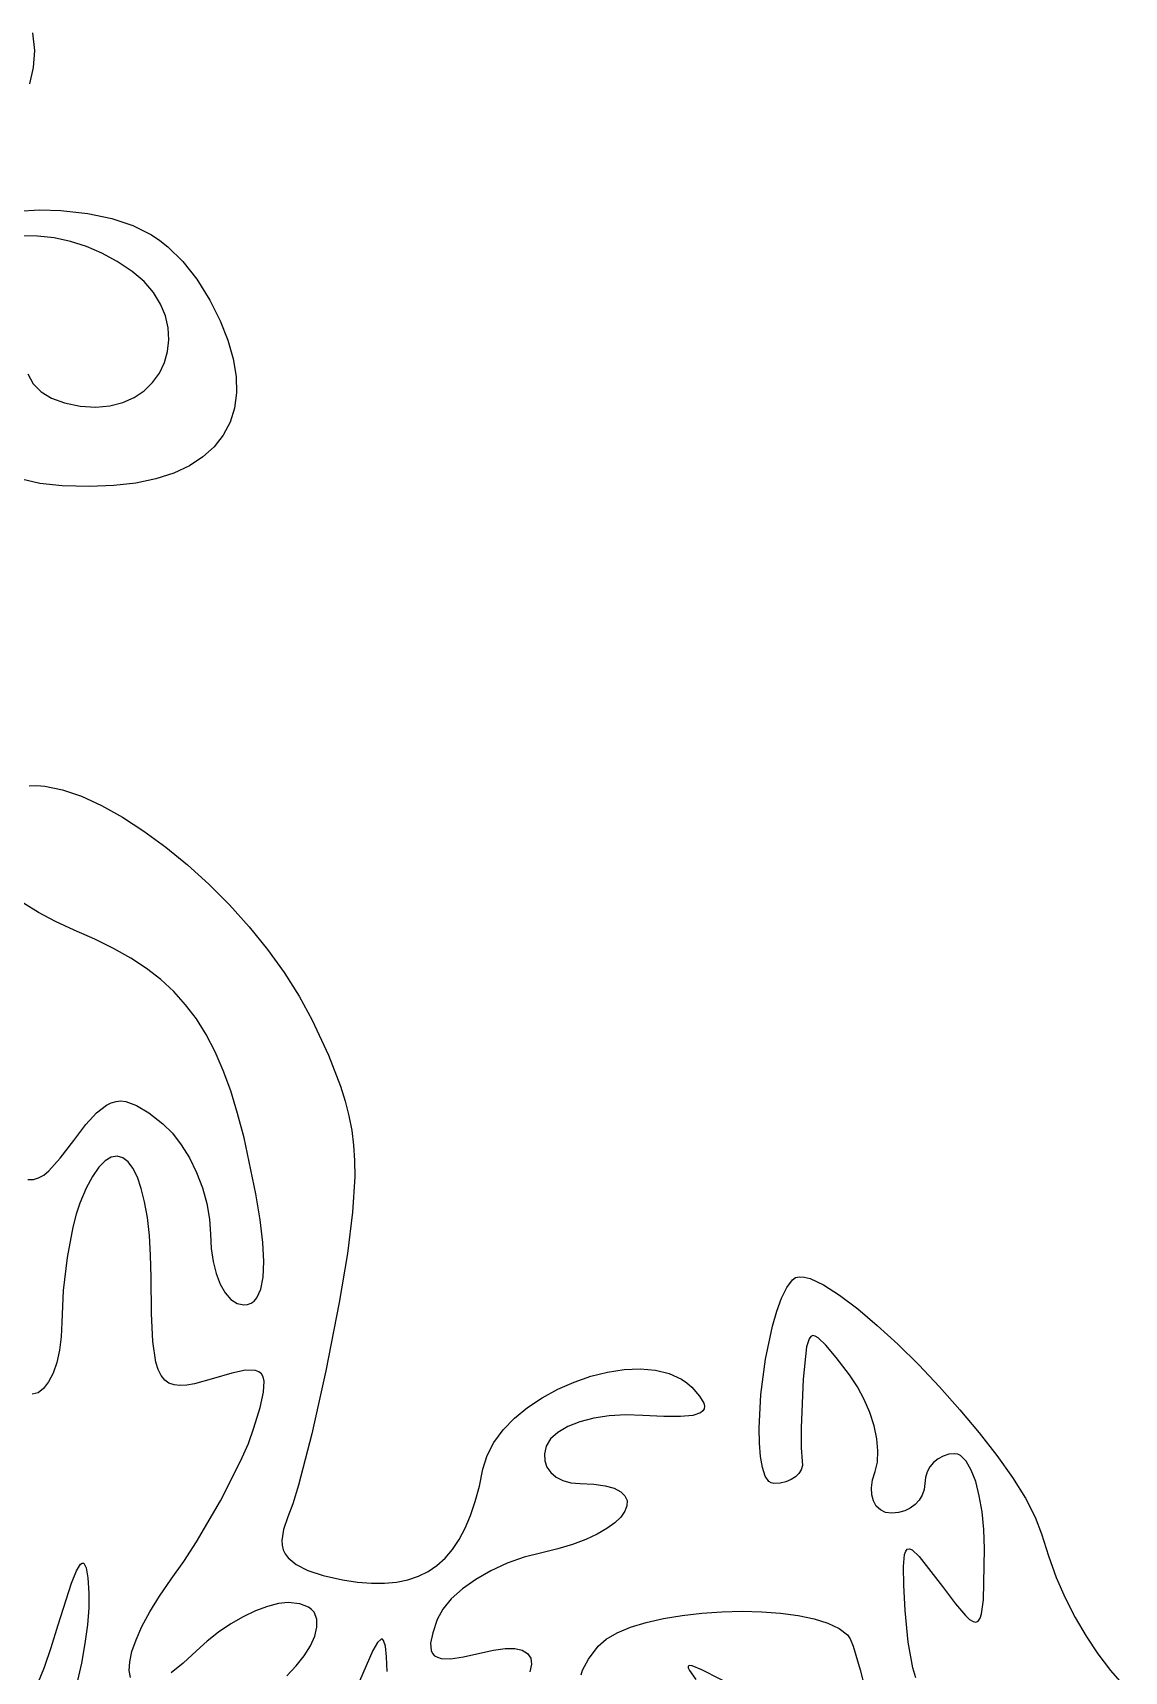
# Model space of a CAD drawing. Header units: millimetres. Extents: x -3.08 to 4.09, y 0 to 4.57.
# Drawn here: x 0.678 to 1.085, y 3.808 to 4.419 of the extents above; entities that cross this region are included whole.
import ezdxf

# ---------------------------------------------------------------- set-up
doc = ezdxf.new("R2010")
doc.units = ezdxf.units.MM

msp = doc.modelspace()

# ---------------------------------------------------------------- linework, layer by layer
at = {"flags": 128}
for points in [[(0.677903, 4.419398), (0.678568, 4.412792), (0.678176, 4.406429), (0.676763, 4.400359)], [(0.672228, 4.352782), (0.680656, 4.353314), (0.688475, 4.353104), (0.698577, 4.35193), (0.707472, 4.350076), (0.715314, 4.34745), (0.722253, 4.343962), (0.725432, 4.341865), (0.728443, 4.339519), (0.734034, 4.33403), (0.739179, 4.327403), (0.744031, 4.319548), (0.747907, 4.311908), (0.75083, 4.304609), (0.752814, 4.297674), (0.753872, 4.291122), (0.754017, 4.284975), (0.753264, 4.279253), (0.751624, 4.273977), (0.749113, 4.269168), (0.745742, 4.264847), (0.741526, 4.261035), (0.736478, 4.257752), (0.730611, 4.255019), (0.723939, 4.252857), (0.716475, 4.251287), (0.708233, 4.25033), (0.699225, 4.250007), (0.689008, 4.250268), (0.680574, 4.251135), (0.673718, 4.25273)], [(0.676092, 4.29212), (0.678163, 4.288349), (0.681122, 4.285307), (0.68501, 4.28294), (0.689869, 4.281192), (0.695739, 4.280007), (0.701476, 4.279606), (0.706758, 4.280066), (0.711555, 4.281303), (0.715832, 4.283235), (0.71956, 4.285779), (0.722705, 4.28885), (0.725235, 4.292366), (0.72712, 4.296243), (0.728325, 4.300398), (0.72882, 4.304748), (0.728572, 4.309209), (0.72755, 4.313698), (0.725721, 4.318132), (0.723053, 4.322428), (0.719514, 4.326502), (0.715073, 4.330271), (0.709508, 4.333996), (0.703829, 4.337116), (0.698024, 4.339627), (0.692081, 4.341529), (0.68599, 4.342819), (0.679739, 4.343498), (0.673317, 4.343562)], [(0.676587, 4.138226), (0.679454, 4.138316), (0.682497, 4.138098), (0.689054, 4.136779), (0.696144, 4.134356), (0.703658, 4.130916), (0.711483, 4.126546), (0.719507, 4.121332), (0.72762, 4.115361), (0.735708, 4.10872), (0.743662, 4.101496), (0.751369, 4.093776), (0.758717, 4.085646), (0.765595, 4.077194), (0.771892, 4.068506), (0.777496, 4.059669), (0.782295, 4.050771), (0.788361, 4.037727), (0.792917, 4.026071), (0.79465, 4.02054), (0.796031, 4.015088), (0.797069, 4.009627), (0.797772, 4.004067), (0.798149, 3.99832), (0.798208, 3.992296), (0.797406, 3.979062), (0.795436, 3.963652), (0.792364, 3.945354), (0.787402, 3.919851), (0.782142, 3.89626), (0.777216, 3.877205), (0.775075, 3.8702), (0.773253, 3.865312), (0.771554, 3.860603), (0.770955, 3.856534), (0.771085, 3.854719), (0.771512, 3.853039), (0.772242, 3.851487), (0.773283, 3.850054), (0.776325, 3.84751), (0.780697, 3.845342), (0.786454, 3.843483), (0.793656, 3.841868), (0.7992, 3.840986), (0.804399, 3.840532), (0.809263, 3.840514), (0.813801, 3.840938), (0.818021, 3.841811), (0.821933, 3.843141), (0.825546, 3.844935), (0.828868, 3.847199), (0.831908, 3.849941), (0.834676, 3.853168), (0.83718, 3.856887), (0.839429, 3.861104), (0.841433, 3.865827), (0.8432, 3.871064), (0.844739, 3.87682), (0.846059, 3.883104), (0.847577, 3.8882), (0.850125, 3.893101), (0.853579, 3.897758), (0.857814, 3.902121), (0.862703, 3.906142), (0.868124, 3.909772), (0.873949, 3.912961), (0.880055, 3.915659), (0.886317, 3.917819), (0.892608, 3.919391), (0.898805, 3.920325), (0.904781, 3.920573), (0.910413, 3.920085), (0.915575, 3.918812), (0.920142, 3.916705), (0.922164, 3.915323), (0.923989, 3.913715), (0.926956, 3.910408), (0.928538, 3.907736), (0.92879, 3.906629), (0.928675, 3.905667), (0.928185, 3.904849), (0.927312, 3.904168), (0.924391, 3.903206), (0.919853, 3.902748), (0.913641, 3.902762), (0.905698, 3.903215), (0.899347, 3.903403), (0.893228, 3.903031), (0.887488, 3.902145), (0.882276, 3.900793), (0.877738, 3.899023), (0.874024, 3.896881), (0.87128, 3.894415), (0.869656, 3.891673), (0.86903, 3.888883), (0.869139, 3.886281), (0.869932, 3.883922), (0.871356, 3.881864), (0.87336, 3.880165), (0.875892, 3.87888), (0.878902, 3.878068), (0.882337, 3.877784), (0.887483, 3.877568), (0.891704, 3.876951), (0.895026, 3.875978), (0.897474, 3.874695), (0.899074, 3.87315), (0.899851, 3.871387), (0.899831, 3.869453), (0.89904, 3.867394), (0.897502, 3.865256), (0.895245, 3.863085), (0.892292, 3.860928), (0.888671, 3.858829), (0.884405, 3.856837), (0.879522, 3.854995), (0.874046, 3.853351), (0.868003, 3.851951), (0.861441, 3.850289), (0.855039, 3.848006), (0.848958, 3.845205), (0.843356, 3.841988), (0.838394, 3.838455), (0.834232, 3.834711), (0.83103, 3.830856), (0.828948, 3.826993), (0.827282, 3.822077), (0.826528, 3.818223), (0.826751, 3.815377), (0.827249, 3.814316), (0.828017, 3.813488), (0.829062, 3.812885), (0.830393, 3.812503), (0.833944, 3.81237), (0.838736, 3.813037), (0.844837, 3.814451), (0.849969, 3.815596), (0.854342, 3.816149), (0.857938, 3.816118), (0.860738, 3.81551), (0.862721, 3.814334), (0.86387, 3.812596), (0.864165, 3.810304), (0.863587, 3.807465)], [(0.676182, 3.991272), (0.678205, 3.991294), (0.680144, 3.991845), (0.682057, 3.99292), (0.684002, 3.99451), (0.688218, 3.999212), (0.693253, 4.005896), (0.697812, 4.011811), (0.701827, 4.016178), (0.705514, 4.019037), (0.707301, 4.019913), (0.709087, 4.020427), (0.710896, 4.020584), (0.712758, 4.020389), (0.716741, 4.018962), (0.721252, 4.016187), (0.726503, 4.012104), (0.730095, 4.008587), (0.733445, 4.004264), (0.73648, 3.999304), (0.739128, 3.993876), (0.741315, 3.98815), (0.742968, 3.982293), (0.744013, 3.976476), (0.744378, 3.970868), (0.74463, 3.965562), (0.745352, 3.960611), (0.746494, 3.956125), (0.748005, 3.952212), (0.749834, 3.948979), (0.751931, 3.946536), (0.754245, 3.94499), (0.756725, 3.944451), (0.758191, 3.944613), (0.759499, 3.945098), (0.760649, 3.945906), (0.761643, 3.947038), (0.763157, 3.950274), (0.764041, 3.954805), (0.764297, 3.960634), (0.763925, 3.96776), (0.762924, 3.976185), (0.761295, 3.985909), (0.756864, 4.006788), (0.754463, 4.01595), (0.751888, 4.024333), (0.7491, 4.031995), (0.746061, 4.038989), (0.742733, 4.045371), (0.739078, 4.051198), (0.735057, 4.056523), (0.730633, 4.061402), (0.725768, 4.065892), (0.720422, 4.070046), (0.714558, 4.073921), (0.708138, 4.077572), (0.701123, 4.081054), (0.693475, 4.084423), (0.686451, 4.0876), (0.68011, 4.090956), (0.674469, 4.094456)], [(0.714451, 3.805368), (0.713996, 3.807914), (0.714182, 3.81114), (0.715025, 3.814996), (0.716544, 3.819434), (0.718754, 3.824404), (0.721674, 3.829858), (0.725321, 3.835746), (0.729712, 3.842021), (0.734429, 3.848702), (0.739155, 3.855956), (0.748121, 3.871257), (0.755598, 3.886067), (0.758462, 3.89271), (0.760573, 3.898534), (0.762826, 3.906098), (0.764118, 3.91189), (0.764337, 3.916045), (0.76401, 3.917551), (0.763373, 3.918699), (0.762413, 3.919506), (0.761115, 3.919989), (0.757454, 3.920048), (0.752277, 3.919014), (0.745475, 3.917021), (0.73842, 3.915047), (0.735494, 3.914522), (0.732937, 3.914357), (0.730725, 3.914592), (0.728832, 3.915266), (0.727235, 3.916418), (0.725909, 3.918088), (0.724831, 3.920315), (0.723975, 3.923139), (0.722835, 3.930733), (0.722293, 3.941186), (0.722156, 3.954812), (0.721995, 3.962983), (0.721526, 3.970405), (0.720773, 3.977056), (0.719758, 3.982912), (0.718505, 3.987947), (0.717036, 3.99214), (0.715375, 3.995465), (0.713545, 3.997899), (0.711568, 3.999418), (0.709467, 3.999998), (0.707266, 3.999615), (0.704988, 3.998246), (0.702655, 3.995866), (0.70029, 3.992451), (0.697917, 3.987978), (0.695559, 3.982423), (0.694205, 3.978344), (0.692942, 3.973479), (0.6908, 3.962118), (0.689354, 3.949798), (0.688823, 3.937979), (0.688596, 3.932582), (0.687946, 3.927547), (0.686918, 3.922986), (0.685559, 3.919007), (0.683913, 3.91572), (0.682026, 3.913237), (0.679944, 3.911666), (0.677712, 3.911118)], [(1.007639, 3.805191), (1.006599, 3.80892), (1.004844, 3.8186), (1.003725, 3.830409), (1.003232, 3.839884), (1.003103, 3.846796), (1.003474, 3.851232), (1.00389, 3.852549), (1.004482, 3.853281), (1.005268, 3.853438), (1.006264, 3.853032), (1.008956, 3.850573), (1.017614, 3.839382), (1.022498, 3.832865), (1.026248, 3.828445), (1.027744, 3.827063), (1.029012, 3.826256), (1.030072, 3.826039), (1.030941, 3.82643), (1.031638, 3.827446), (1.032182, 3.829102), (1.032884, 3.834405), (1.033267, 3.853437), (1.03304, 3.860559), (1.03239, 3.867204), (1.031363, 3.873226), (1.030003, 3.878479), (1.028357, 3.882818), (1.02647, 3.886097), (1.024388, 3.888172), (1.023288, 3.888712), (1.022156, 3.888896), (1.019924, 3.888669), (1.017842, 3.888019), (1.015955, 3.886991), (1.014309, 3.885632), (1.012949, 3.883986), (1.011922, 3.882099), (1.011272, 3.880016), (1.011045, 3.877784), (1.010794, 3.875552), (1.010073, 3.87347), (1.008935, 3.871583), (1.007429, 3.869937), (1.005605, 3.868578), (1.003516, 3.86755), (1.00121, 3.8669), (0.998739, 3.866673), (0.996391, 3.866991), (0.994436, 3.867903), (0.992899, 3.869344), (0.991809, 3.871251), (0.991189, 3.87356), (0.991067, 3.876207), (0.991469, 3.879127), (0.99242, 3.882257), (0.993305, 3.885806), (0.993516, 3.889926), (0.993094, 3.894471), (0.992078, 3.899291), (0.990506, 3.904239), (0.988418, 3.909167), (0.985853, 3.913926), (0.98285, 3.918368), (0.97787, 3.924856), (0.974058, 3.929466), (0.971234, 3.93218), (0.970137, 3.93282), (0.969218, 3.932979), (0.968457, 3.932655), (0.96783, 3.931846), (0.966889, 3.928762), (0.965628, 3.916673), (0.96484, 3.898531), (0.964902, 3.891107), (0.965281, 3.886118), (0.9653, 3.884444), (0.964845, 3.882882), (0.963958, 3.881467), (0.962686, 3.880232), (0.961069, 3.879213), (0.959154, 3.878442), (0.956983, 3.877955), (0.9546, 3.877784), (0.953671, 3.877966), (0.952835, 3.878498), (0.951434, 3.880527), (0.950382, 3.883706), (0.949664, 3.887868), (0.949266, 3.892846), (0.949171, 3.898474), (0.949831, 3.911014), (0.951524, 3.924155), (0.954126, 3.936566), (0.95573, 3.942081), (0.957516, 3.946914), (0.959469, 3.950898), (0.961573, 3.953868), (0.962714, 3.954675), (0.964207, 3.954996), (0.966028, 3.954856), (0.968154, 3.954277), (0.973223, 3.951905), (0.979225, 3.948073), (0.985968, 3.942977), (0.993262, 3.936811), (1.000916, 3.929769), (1.008739, 3.922045), (1.016542, 3.913834), (1.024134, 3.905329), (1.031323, 3.896726), (1.03792, 3.888219), (1.043734, 3.880002), (1.048575, 3.872269), (1.052251, 3.865215), (1.054573, 3.859034), (1.057133, 3.850713), (1.06009, 3.84271), (1.063432, 3.835041), (1.067146, 3.827718), (1.07122, 3.820756), (1.075639, 3.814168), (1.080392, 3.807969), (1.085465, 3.802172)], [(0.679818, 3.803163), (0.682343, 3.80923), (0.684901, 3.816513), (0.687503, 3.825007), (0.692424, 3.840611), (0.694297, 3.845178), (0.695816, 3.847626), (0.696451, 3.848066), (0.697009, 3.847987), (0.697906, 3.84629), (0.698533, 3.842564), (0.69892, 3.83684), (0.698884, 3.831333), (0.69839, 3.824984), (0.69748, 3.818018), (0.696199, 3.810659), (0.692699, 3.795668)], [(0.77279, 3.805962), (0.776341, 3.809652), (0.779326, 3.813429), (0.781666, 3.817181), (0.783282, 3.820796), (0.784095, 3.824162), (0.784025, 3.827167), (0.782994, 3.8297), (0.782093, 3.830754), (0.780921, 3.831648), (0.777729, 3.832898), (0.773337, 3.83334), (0.769702, 3.832973), (0.765602, 3.83192), (0.761176, 3.830256), (0.756566, 3.828054), (0.751911, 3.825387), (0.747352, 3.82233), (0.743031, 3.818957), (0.739087, 3.81534), (0.734127, 3.810686), (0.729669, 3.807104)], [(0.882661, 3.8063), (0.883224, 3.808129), (0.88546, 3.812215), (0.8891, 3.817007), (0.892038, 3.819664), (0.896105, 3.822038), (0.901141, 3.82412), (0.906987, 3.825904), (0.913482, 3.827382), (0.920468, 3.828547), (0.927785, 3.82939), (0.935272, 3.829906), (0.942772, 3.830086), (0.950123, 3.829923), (0.957167, 3.829409), (0.963743, 3.828538), (0.969693, 3.827301), (0.974856, 3.825692), (0.979073, 3.823703), (0.982184, 3.821326), (0.983118, 3.8198), (0.984235, 3.817018), (0.986897, 3.808249), (0.989934, 3.796145)], [(0.810337, 3.807562), (0.810054, 3.813128), (0.809613, 3.817019), (0.808947, 3.819212), (0.80851, 3.819665), (0.807993, 3.819685), (0.806686, 3.818416), (0.804962, 3.815381), (0.800003, 3.803923)], [(0.941462, 3.801298), (0.927785, 3.80824), (0.924173, 3.809656), (0.923148, 3.80981), (0.922633, 3.809578), (0.922623, 3.808948), (0.923109, 3.807909), (0.925542, 3.804554)]]:
    msp.add_lwpolyline(points, dxfattribs=at)

doc.saveas('drawing.dxf')
